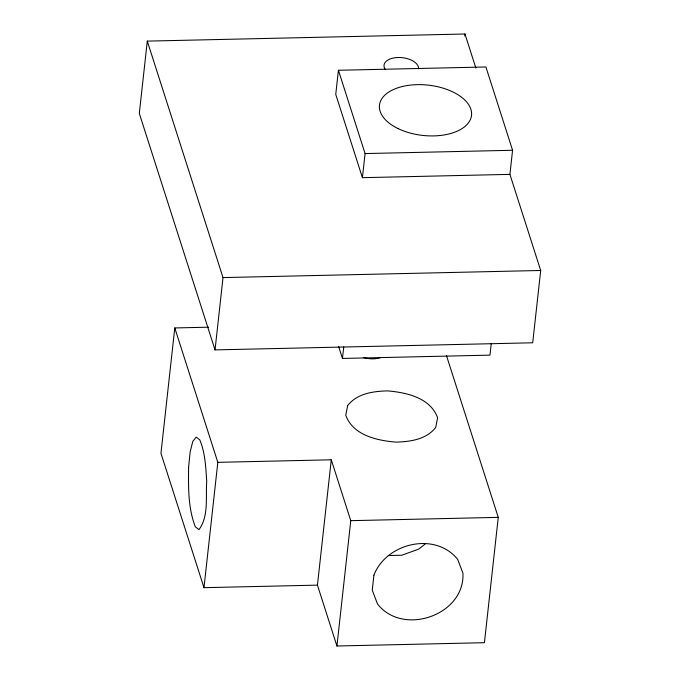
<?xml version="1.0" encoding="UTF-8"?>
<svg xmlns="http://www.w3.org/2000/svg" width="680" height="680" viewBox="0 0 680 680"><rect width="100%" height="100%" fill="white"/><g stroke="black" fill="none" stroke-linecap="round" stroke-linejoin="round"><path stroke-width="1.02" d="M475.873 68.051L464.967 34L147.296 41.114L139.306 113.424L215.033 349.902L532.703 342.788L540.693 270.478L509.915 174.369L512.575 150.272L485.911 66.98L338.419 70.278L335.75 94.384L362.423 177.675L509.915 174.369M208.734 327.19L174.785 327.947L160.947 453.279L203.983 587.673L317.441 585.131L336.931 646L484.423 642.693L498.262 517.361L446.429 355.487M215.033 349.902L223.014 277.593L147.296 41.114M203.983 587.673L217.821 462.34L174.785 327.947M317.441 585.131L331.279 459.799L217.821 462.34M491.24 343.561L489.957 355.138L342.465 358.445L343.749 346.859M362.423 177.675L365.083 153.569L338.419 70.278M336.931 646L350.769 520.667L331.279 459.799M464.738 36.099L464.967 34M425.204 543.975L418.752 549.108L401.761 555.237L388.221 555.543M365.083 153.569L512.575 150.272M223.014 277.593L540.693 270.478M350.769 520.667L498.262 517.361M338.615 346.4L342.465 358.445M381.046 357.467A17.366 9.486 6.3 0 1 363.341 357.459M385.39 69.623A17.366 9.486 6.3 0 1 398.098 57.494A17.366 9.486 6.3 0 1 418.582 68.748M188.598 467.449C188.377 487.331 188.02 508.037 195.347 526.847L198.951 529.626C208.964 516.4 205.538 497.063 206.712 481.423C205.785 467.423 205.283 452.999 199.793 439.883L196.189 437.104L192.797 441.363L190.128 452.021L188.598 467.449M373.915 575.161L372.257 590.206L377.493 603.959C402.832 636.718 465.213 615.111 462.935 573.155L457.691 559.41C435.285 531.335 386.24 542.929 373.915 575.161M347.659 405.552L345.763 415.259C352.997 435.285 376.941 440.538 395.87 442.119C410.236 441.737 426.284 439.552 435.719 427.457L437.614 417.75C430.38 397.724 406.436 392.471 387.506 390.889C373.142 391.272 357.094 393.448 347.659 405.552M397.834 128.469A46.316 25.296 6.3 0 0 471.283 116.841A46.316 25.296 6.3 0 0 407.371 85.519A46.316 25.296 6.3 0 0 397.834 128.469"/></g></svg>
